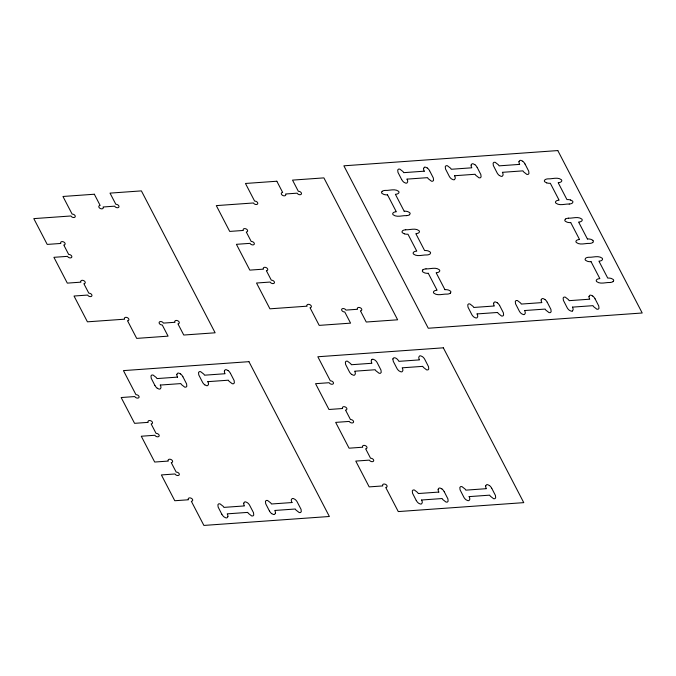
<?xml version="1.0" encoding="UTF-8"?>
<svg xmlns="http://www.w3.org/2000/svg" width="676" height="676" viewBox="0 0 676 676"><rect width="100%" height="100%" fill="white"/><g stroke="black" fill="none" stroke-linecap="round" stroke-linejoin="round"><path stroke-width="1.01" d="M176.884 374.343L177.611 373.245A1.876 1.225 24.1 0 1 178.92 373.144L180.543 373.955M224.424 370.955L225.15 369.856A1.876 1.225 24.1 0 1 226.46 369.755L228.082 370.566M227.846 516.633L227.119 517.731A1.876 1.225 24.1 0 1 225.809 517.833L224.187 517.022A7.537 4.918 24.1 0 1 221.88 514.233M243.799 503.147L244.535 502.04A1.876 1.225 24.1 0 1 245.836 501.947L247.467 502.75A7.537 4.918 24.1 0 1 249.774 505.538L253.508 512.704L253.745 515.061L252.942 515.949L251.666 515.949L248.438 513.439A9.058 5.907 24.1 0 1 247.779 512.391L227.229 513.853A7.706 5.019 24.1 0 1 227.888 516.641M275.385 513.245L274.659 514.351A1.876 1.225 24.1 0 1 273.349 514.444L271.727 513.642M423.615 168.409L424.351 167.31M471.155 165.029L471.89 163.922A1.876 1.225 24.1 0 1 473.2 163.829L474.822 164.631M438.192 489.297L438.927 488.19A1.876 1.225 24.1 0 1 440.228 488.097L441.85 488.9M519.007 161.615L519.734 160.516A1.876 1.225 24.1 0 1 521.044 160.415L522.666 161.226M493.657 303.22L494.393 302.113A1.876 1.225 24.1 0 1 495.694 302.02L497.325 302.823M485.731 485.909L486.466 484.802A1.876 1.225 24.1 0 1 487.768 484.709L489.39 485.52M541.197 299.831L541.932 298.724A1.876 1.225 24.1 0 1 543.234 298.631L544.864 299.434M589.049 296.426L589.776 295.319A1.876 1.225 24.1 0 1 591.086 295.226L592.708 296.029M382.126 191.384L381.551 192.423A1.876 1.225 24.1 0 0 382.109 193.497L383.875 194.443A7.706 5.019 24.1 0 0 387.509 194.823M409.563 214.681L410.146 213.641A1.876 1.225 24.1 0 0 409.588 212.568L407.814 211.622A7.706 5.019 24.1 0 0 404.189 211.242M422.889 269.834L422.314 270.873A1.876 1.225 24.1 0 0 422.863 271.946L424.638 272.893A7.706 5.019 24.1 0 0 428.263 273.273M450.326 293.13L450.909 292.091A1.876 1.225 24.1 0 0 450.351 291.018L448.577 290.072A7.706 5.019 24.1 0 0 444.952 289.691M565.364 219.142L564.781 220.173A1.876 1.225 24.1 0 0 565.339 221.246L567.113 222.193A7.706 5.019 24.1 0 0 570.738 222.573M592.801 242.43L593.376 241.4A1.876 1.225 24.1 0 0 592.818 240.318M613.115 281.529L613.69 280.498A1.876 1.225 24.1 0 0 613.14 279.425L611.366 278.478A7.706 5.019 24.1 0 0 607.741 278.098L598.928 261.156A9.058 5.907 24.1 0 0 600.178 260.978C601.446 260.885 603.448 259.516 602.172 258.198C598.421 255.182 592.92 257.59 588.762 257.26A7.537 4.918 24.1 0 0 585.636 258.207L585.095 259.271A1.876 1.225 24.1 0 0 585.653 260.353L587.427 261.299A7.706 5.019 24.1 0 0 591.052 261.671M454.475 179.613L455.21 178.515A7.706 5.019 24.1 0 0 454.542 175.735M372.003 359.395L371.268 360.494A7.706 5.019 24.1 0 0 371.935 363.265L351.334 364.736A9.058 5.907 24.1 0 0 350.683 363.688L347.456 361.178L346.171 361.178L345.377 362.066L345.605 364.423L349.289 371.589A7.537 4.918 24.1 0 0 351.621 374.394M572.361 311.011L573.096 309.912A7.706 5.019 24.1 0 0 572.428 307.132M424.241 171.189L403.682 172.659A9.058 5.907 24.1 0 0 403.031 171.603L399.803 169.093L398.519 169.101L397.725 169.98L397.961 172.338L401.637 179.503M407.045 179.123L427.595 177.653A9.058 5.907 24.1 0 0 428.254 178.709L431.482 181.219L432.758 181.21L433.561 180.331L433.324 177.974L429.649 170.808M454.585 175.735L475.135 174.264A9.058 5.907 24.1 0 0 475.794 175.321L479.022 177.83L480.298 177.822L481.101 176.943L480.864 174.585L477.188 167.42M502.429 172.321L522.987 170.859A9.058 5.907 24.1 0 0 523.638 171.907L526.866 174.416L528.15 174.416L528.945 173.529L528.716 171.18L525.032 164.006M406.479 215.652C402.321 215.323 396.82 217.731 393.077 214.723C391.793 213.396 393.804 212.036 395.071 211.943A9.058 5.907 24.1 0 1 396.313 211.765L387.525 194.857M569.268 204.051C565.111 203.73 559.61 206.129 555.858 203.121C554.573 201.803 556.585 200.434 557.852 200.341A9.058 5.907 24.1 0 1 559.094 200.164L550.315 183.264A7.706 5.019 24.1 0 1 546.664 182.875M405.659 229.764C409.817 230.094 415.317 227.685 419.069 230.693C420.354 232.02 418.343 233.381 417.075 233.474A9.058 5.907 24.1 0 1 415.833 233.651L424.613 250.559A7.706 5.019 24.1 0 1 428.263 250.948L430.037 251.92A1.876 1.225 24.1 0 1 430.595 252.993L430.012 254.032A7.537 4.918 24.1 0 1 426.902 254.953C422.753 254.675 417.261 257.083 413.518 254.075C412.233 252.748 414.244 251.387 415.512 251.295A9.058 5.907 24.1 0 1 416.754 251.117L407.974 234.209A7.706 5.019 24.1 0 1 404.324 233.82M568.448 218.162C572.606 218.492 578.107 216.083 581.85 219.092C583.135 220.418 581.123 221.787 579.856 221.872A9.058 5.907 24.1 0 1 578.614 222.049L587.402 238.958M425.981 268.862C430.139 269.192 435.64 266.783 439.383 269.792C440.667 271.118 438.656 272.479 437.389 272.572A9.058 5.907 24.1 0 1 436.147 272.749L444.926 289.658M610.022 282.509C605.865 282.179 600.364 284.588 596.621 281.579C595.336 280.253 597.347 278.884 598.615 278.799A9.058 5.907 24.1 0 1 599.857 278.622L591.069 261.713M477.087 313.926L497.637 312.464A9.058 5.907 24.1 0 0 498.297 313.512L501.524 316.022L502.8 316.022L503.603 315.134L503.367 312.777L499.691 305.611M524.627 310.537L545.177 309.076A9.058 5.907 24.1 0 0 545.836 310.123L549.064 312.633L550.34 312.633L551.143 311.746L550.906 309.388L547.23 302.223M572.471 307.132L593.029 305.662A9.058 5.907 24.1 0 0 593.68 306.718L596.908 309.228L598.192 309.219L598.987 308.34L598.75 305.983L595.074 298.817M177.501 377.123L156.95 378.585A9.058 5.907 24.1 0 0 156.291 377.538L153.063 375.028L151.787 375.028L150.985 375.915L151.221 378.273L154.897 385.438M160.305 385.05L180.864 383.588A9.058 5.907 24.1 0 0 181.514 384.636L184.742 387.145L186.027 387.145L186.821 386.258L186.584 383.909L182.909 376.735M207.845 381.661L228.404 380.199A9.058 5.907 24.1 0 0 229.054 381.256L232.282 383.765L233.566 383.757L234.361 382.878L234.133 380.52L230.448 373.355M291.964 502.538L271.406 504A9.058 5.907 24.1 0 0 270.755 502.952L267.527 500.443L266.243 500.443L265.448 501.33L265.685 503.688L269.361 510.853M438.808 492.077L418.258 493.539A9.058 5.907 24.1 0 0 417.599 492.491L414.371 489.982L413.095 489.982L412.292 490.869L412.529 493.218L416.205 500.392M421.613 500.003L442.172 498.542A9.058 5.907 24.1 0 0 442.822 499.589L446.05 502.099L447.335 502.099L448.129 501.212L447.901 498.854L444.225 491.689M469.152 496.615L489.711 495.153A9.058 5.907 24.1 0 0 490.362 496.201L493.59 498.711L494.874 498.711L495.669 497.823L495.44 495.474L491.765 488.3M546.664 182.841L544.89 181.895A1.876 1.225 24.1 0 1 544.332 180.822L544.915 179.791A7.537 4.918 24.1 0 1 548.025 178.861C552.174 179.14 557.666 176.732 561.41 179.74C562.694 181.067 560.683 182.435 559.415 182.52A9.058 5.907 24.1 0 1 558.173 182.697L566.953 199.606A7.706 5.019 24.1 0 1 570.603 199.995M570.603 200.02L572.378 200.966A1.876 1.225 24.1 0 1 572.935 202.048L572.352 203.079A7.537 4.918 24.1 0 1 569.243 204.008M404.324 233.795L402.558 232.848A1.876 1.225 24.1 0 1 401.992 231.775L402.575 230.736A7.537 4.918 24.1 0 1 405.685 229.806M499.387 175.498L501.017 176.301A1.876 1.225 24.1 0 0 502.327 176.208L503.054 175.101A7.706 5.019 24.1 0 0 502.386 172.329M427.283 168.02L425.66 167.217A1.876 1.225 24.1 0 0 424.351 167.31M351.655 374.377L353.278 375.18A1.876 1.225 24.1 0 0 354.587 375.087L355.314 373.98A7.706 5.019 24.1 0 0 354.647 371.209L375.248 369.738A9.058 5.907 24.1 0 0 375.907 370.786L379.135 373.296L380.411 373.296L381.213 372.408L380.977 370.059L377.301 362.885A7.537 4.918 24.1 0 0 374.96 360.08L373.304 359.302A1.876 1.225 24.1 0 0 372.003 359.387M204.803 384.838L206.434 385.641A1.876 1.225 24.1 0 0 207.735 385.548L208.47 384.441A7.706 5.019 24.1 0 0 207.802 381.67M157.263 388.227L158.894 389.03A1.876 1.225 24.1 0 0 160.195 388.937L160.93 387.83A7.706 5.019 24.1 0 0 160.263 385.058M592.818 240.318L591.052 239.372A7.706 5.019 24.1 0 0 587.419 239M570.755 222.615L579.543 239.515A9.058 5.907 24.1 0 0 578.301 239.693C577.034 239.786 575.023 241.155 576.307 242.473C580.05 245.489 585.551 243.081 589.709 243.411A7.537 4.918 24.1 0 0 592.835 242.464M404.172 211.208L395.384 194.299A9.058 5.907 24.1 0 0 396.626 194.122C397.894 194.029 399.905 192.66 398.62 191.342C394.877 188.334 389.376 190.742 385.219 190.412A7.537 4.918 24.1 0 0 382.092 191.359M428.288 273.307L437.076 290.215A9.058 5.907 24.1 0 0 435.826 290.393C434.558 290.486 432.555 291.855 433.831 293.173C437.583 296.181 443.084 293.773 447.242 294.102A7.537 4.918 24.1 0 0 450.368 293.156M221.821 514.242L218.137 507.068L217.909 504.718L218.703 503.831L219.987 503.831L223.215 506.341A9.058 5.907 24.1 0 1 223.866 507.389L244.425 505.927A7.706 5.019 24.1 0 1 243.766 503.138M292.007 502.53A7.706 5.019 24.1 0 1 291.305 499.75L292.074 498.66A1.876 1.225 24.1 0 1 293.376 498.558L295.006 499.37A7.537 4.918 24.1 0 1 297.313 502.158L301.048 509.324L301.285 511.673L300.482 512.56L299.206 512.56L295.978 510.05A9.058 5.907 24.1 0 1 295.319 509.003L274.769 510.464A7.706 5.019 24.1 0 1 275.428 513.253M271.693 513.659A7.537 4.918 24.1 0 1 269.42 510.853M228.116 370.541A7.537 4.918 24.1 0 1 230.389 373.355M224.381 370.947A7.706 5.019 24.1 0 0 225.091 373.735L204.49 375.197A9.058 5.907 24.1 0 0 203.831 374.149L200.603 371.639L199.327 371.639L198.524 372.527L198.761 374.884L202.437 382.05A7.537 4.918 24.1 0 0 204.777 384.855M180.576 373.929A7.537 4.918 24.1 0 1 182.85 376.743M177.551 377.115A7.706 5.019 24.1 0 1 176.842 374.335M157.238 388.244A7.537 4.918 24.1 0 1 154.956 385.438M497.35 302.806A7.537 4.918 24.1 0 1 499.632 305.611M493.624 303.211A7.706 5.019 24.1 0 0 494.325 305.991L473.724 307.462A9.058 5.907 24.1 0 0 473.073 306.414L469.845 303.904L468.561 303.904L467.767 304.783L467.995 307.141L471.679 314.315A7.537 4.918 24.1 0 0 474.011 317.12L475.667 317.897A1.876 1.225 24.1 0 0 476.977 317.813L477.704 316.706A7.706 5.019 24.1 0 0 477.036 313.926M592.742 296.012A7.537 4.918 24.1 0 1 595.015 298.817M589.007 296.409A7.706 5.019 24.1 0 0 589.717 299.198L569.116 300.668A9.058 5.907 24.1 0 0 568.457 299.612L565.229 297.102L563.953 297.11L563.15 297.989L563.387 300.347L567.063 307.512A7.537 4.918 24.1 0 0 569.403 310.318L571.051 311.104A1.876 1.225 24.1 0 0 572.361 311.011M544.89 299.417A7.537 4.918 24.1 0 1 547.171 302.223M541.163 299.823A7.706 5.019 24.1 0 0 541.865 302.603L521.264 304.073A9.058 5.907 24.1 0 0 520.613 303.025L517.385 300.516L516.101 300.516L515.306 301.403L515.534 303.761L519.219 310.926A7.537 4.918 24.1 0 0 521.551 313.732L523.207 314.517A1.876 1.225 24.1 0 0 524.517 314.425L525.244 313.318A7.706 5.019 24.1 0 0 524.576 310.546M613.149 281.562A7.537 4.918 24.1 0 1 610.005 282.458M565.322 219.108A7.537 4.918 24.1 0 1 568.465 218.213M409.605 214.706A7.537 4.918 24.1 0 1 406.462 215.602M474.856 164.614A7.537 4.918 24.1 0 1 477.129 167.42M471.121 165.012A7.706 5.019 24.1 0 0 471.823 167.8L451.222 169.27A9.058 5.907 24.1 0 0 450.571 168.214L447.343 165.704L446.059 165.713L445.264 166.592L445.501 168.949L449.177 176.115A7.537 4.918 24.1 0 0 451.509 178.92L453.165 179.706A1.876 1.225 24.1 0 0 454.475 179.613M522.7 161.201A7.537 4.918 24.1 0 1 524.973 164.014M518.965 161.606A7.706 5.019 24.1 0 0 519.675 164.386L499.074 165.857A9.058 5.907 24.1 0 0 498.415 164.809L495.187 162.299L493.911 162.299L493.108 163.186L493.345 165.544L497.021 172.71A7.537 4.918 24.1 0 0 499.361 175.515M427.308 168.003A7.537 4.918 24.1 0 1 429.59 170.808M424.283 171.189A7.706 5.019 24.1 0 1 423.582 168.4M401.696 179.503A7.537 4.918 24.1 0 0 403.969 182.309L405.625 183.095A1.876 1.225 24.1 0 0 406.935 183.002L407.662 181.895A7.706 5.019 24.1 0 0 407.003 179.123M422.855 269.808A7.537 4.918 24.1 0 1 425.998 268.913M489.424 485.495A7.537 4.918 24.1 0 1 491.705 488.309M485.689 485.9A7.706 5.019 24.1 0 0 486.399 488.68L465.798 490.151A9.058 5.907 24.1 0 0 465.139 489.103L461.911 486.593L460.635 486.593L459.832 487.48L460.069 489.838L463.744 497.004A7.537 4.918 24.1 0 0 466.085 499.809L467.741 500.595A1.876 1.225 24.1 0 0 469.051 500.502L469.778 499.395A7.706 5.019 24.1 0 0 469.11 496.623M441.884 488.883A7.537 4.918 24.1 0 1 444.157 491.689M438.859 492.069A7.706 5.019 24.1 0 1 438.149 489.289M416.264 500.384A7.537 4.918 24.1 0 0 418.545 503.197L420.202 503.975A1.876 1.225 24.1 0 0 421.511 503.89L422.238 502.783A7.706 5.019 24.1 0 0 421.57 500.012M392.849 358.956L393.297 361.39L396.829 368.2A7.537 4.918 24.1 0 0 399.161 371.006L400.817 371.792A1.876 1.225 24.1 0 0 402.127 371.699L402.854 370.592A7.706 5.019 24.1 0 0 402.186 367.82L422.787 366.35A9.058 5.907 24.1 0 0 423.446 367.406L426.674 369.916L427.95 369.907L428.753 369.028L428.516 366.671L424.841 359.505A7.537 4.918 24.1 0 0 422.5 356.691L420.844 355.914A1.876 1.225 24.1 0 0 419.542 355.998L418.807 357.105A7.706 5.019 24.1 0 0 419.475 359.885L398.874 361.347A9.058 5.907 24.1 0 0 398.223 360.3C397.302 358.702 393.778 356.176 392.849 358.956M557.81 150.571L343.873 165.814L428.263 328.24L642.2 312.996L557.81 150.571M94.336 194.232L62.961 196.471L72.129 214.123A2.366 1.546 24.1 0 1 75.087 215.678A2.366 1.546 24.1 0 1 73.904 217.528A2.366 1.546 24.1 0 1 70.946 215.974L33.8 218.618L47.21 244.416L60.823 243.453A2.366 1.546 24.1 0 1 62.006 241.602A2.366 1.546 24.1 0 1 64.964 243.157A2.366 1.546 24.1 0 1 63.781 245.008L68.707 254.497A2.366 1.546 24.1 0 1 71.664 256.052A2.366 1.546 24.1 0 1 70.481 257.911A2.366 1.546 24.1 0 1 67.524 256.348L53.911 257.319L67.313 283.126L80.934 282.154A2.366 1.546 24.1 0 1 82.117 280.303A2.366 1.546 24.1 0 1 85.075 281.858A2.366 1.546 24.1 0 1 83.883 283.709L88.818 293.207A2.366 1.546 24.1 0 1 91.775 294.761A2.366 1.546 24.1 0 1 90.592 296.612A2.366 1.546 24.1 0 1 87.635 295.057L74.022 296.029L87.424 321.827L124.57 319.182A2.366 1.546 24.1 0 1 125.753 317.331A2.366 1.546 24.1 0 1 128.71 318.886A2.366 1.546 24.1 0 1 127.527 320.737L136.696 338.389L168.071 336.149L162.248 324.953A2.366 1.546 24.1 0 1 159.291 323.398A2.366 1.546 24.1 0 1 160.482 321.548A2.366 1.546 24.1 0 1 163.44 323.103L174.983 322.283A2.366 1.546 24.1 0 1 176.166 320.432A2.366 1.546 24.1 0 1 179.123 321.987A2.366 1.546 24.1 0 1 177.94 323.838L183.754 335.034L215.129 332.795L141.394 190.886L110.019 193.116L115.841 204.313A2.366 1.546 24.1 0 1 118.799 205.867A2.366 1.546 24.1 0 1 117.607 207.726A2.366 1.546 24.1 0 1 114.65 206.163L103.107 206.991A2.366 1.546 24.1 0 1 101.924 208.842A2.366 1.546 24.1 0 1 98.966 207.287A2.366 1.546 24.1 0 1 100.149 205.436L94.336 194.232M276.839 181.236L245.464 183.466L254.632 201.118A2.366 1.546 24.1 0 1 257.59 202.673A2.366 1.546 24.1 0 1 256.407 204.524A2.366 1.546 24.1 0 1 253.449 202.969L216.303 205.614L229.713 231.42L243.326 230.448A2.366 1.546 24.1 0 1 244.509 228.598A2.366 1.546 24.1 0 1 247.467 230.153A2.366 1.546 24.1 0 1 246.284 232.003L251.219 241.493A2.366 1.546 24.1 0 1 254.168 243.056A2.366 1.546 24.1 0 1 252.985 244.906A2.366 1.546 24.1 0 1 250.027 243.352L236.414 244.315L249.816 270.121L263.437 269.149A2.366 1.546 24.1 0 1 264.62 267.299A2.366 1.546 24.1 0 1 267.578 268.854A2.366 1.546 24.1 0 1 266.395 270.704L271.321 280.202A2.366 1.546 24.1 0 1 274.279 281.757A2.366 1.546 24.1 0 1 273.096 283.607A2.366 1.546 24.1 0 1 270.138 282.053L256.525 283.024L269.927 308.822L307.073 306.177A2.366 1.546 24.1 0 1 308.256 304.327A2.366 1.546 24.1 0 1 311.214 305.882A2.366 1.546 24.1 0 1 310.03 307.732L319.199 325.384L350.574 323.145L344.752 311.949A2.366 1.546 24.1 0 1 341.794 310.394A2.366 1.546 24.1 0 1 342.985 308.543A2.366 1.546 24.1 0 1 345.943 310.098L357.486 309.278A2.366 1.546 24.1 0 1 358.669 307.428A2.366 1.546 24.1 0 1 361.626 308.983A2.366 1.546 24.1 0 1 360.443 310.833L366.257 322.029L397.632 319.799L323.897 177.881L292.522 180.112L298.344 191.316A2.366 1.546 24.1 0 1 301.302 192.871A2.366 1.546 24.1 0 1 300.11 194.722A2.366 1.546 24.1 0 1 297.153 193.167L285.61 193.987A2.366 1.546 24.1 0 1 284.427 195.837A2.366 1.546 24.1 0 1 281.469 194.282A2.366 1.546 24.1 0 1 282.652 192.432L276.839 181.236M248.937 361.668L123.446 370.609L135.969 394.708A2.366 1.546 24.1 0 1 138.926 396.263A2.366 1.546 24.1 0 1 137.743 398.113A2.366 1.546 24.1 0 1 134.786 396.558L121.165 397.53L134.575 423.337L148.188 422.365A2.366 1.546 24.1 0 1 149.388 420.523A2.366 1.546 24.1 0 1 152.337 422.077A2.366 1.546 24.1 0 1 151.154 423.928L156.071 433.4A2.366 1.546 24.1 0 1 159.029 434.955A2.366 1.546 24.1 0 1 157.854 436.806A2.366 1.546 24.1 0 1 154.888 435.268L141.276 436.231L154.686 462.038L168.299 461.066A2.366 1.546 24.1 0 1 169.482 459.215A2.366 1.546 24.1 0 1 172.439 460.77A2.366 1.546 24.1 0 1 171.256 462.629L176.191 472.118A2.366 1.546 24.1 0 1 179.14 473.673A2.366 1.546 24.1 0 1 177.957 475.524A2.366 1.546 24.1 0 1 174.999 473.969L161.387 474.941L174.788 500.739L188.41 499.775A2.366 1.546 24.1 0 1 189.542 497.882A2.366 1.546 24.1 0 1 192.525 499.429A2.366 1.546 24.1 0 1 191.342 501.288L203.882 525.429L329.373 516.489L248.937 361.668M443.329 347.819L317.838 356.759L330.353 380.858A2.366 1.546 24.1 0 1 333.31 382.413A2.366 1.546 24.1 0 1 332.127 384.264A2.366 1.546 24.1 0 1 329.17 382.709L315.557 383.681L328.959 409.487L342.58 408.515A2.366 1.546 24.1 0 1 343.771 406.673A2.366 1.546 24.1 0 1 346.729 408.228A2.366 1.546 24.1 0 1 345.537 410.079L350.464 419.551A2.366 1.546 24.1 0 1 353.413 421.106A2.366 1.546 24.1 0 1 352.238 422.956A2.366 1.546 24.1 0 1 349.281 421.418L335.668 422.382L349.07 448.188L362.682 447.216A2.366 1.546 24.1 0 1 363.874 445.366A2.366 1.546 24.1 0 1 366.831 446.92A2.366 1.546 24.1 0 1 365.64 448.779L370.575 458.269A2.366 1.546 24.1 0 1 373.532 459.824A2.366 1.546 24.1 0 1 372.349 461.674A2.366 1.546 24.1 0 1 369.392 460.119L355.779 461.091L369.18 486.889L382.793 485.926A2.366 1.546 24.1 0 1 383.934 484.033A2.366 1.546 24.1 0 1 386.917 485.579A2.366 1.546 24.1 0 1 385.734 487.438L398.274 511.58L523.765 502.64L443.329 347.819"/></g></svg>
